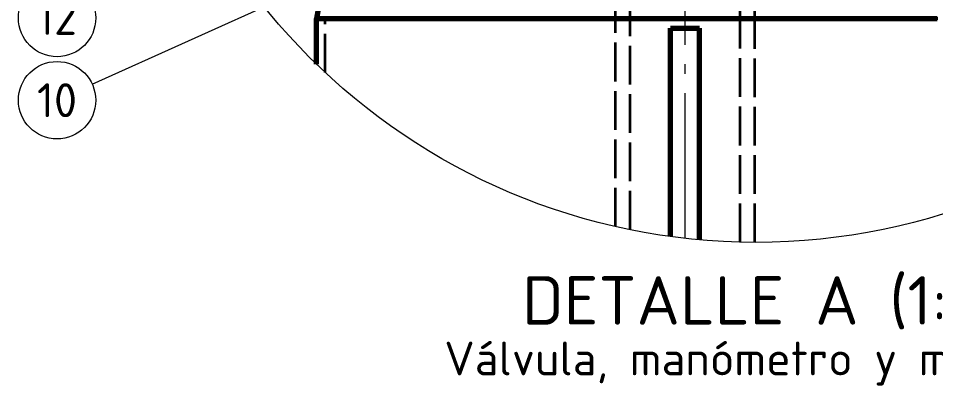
# Model space of a CAD drawing. Header units: millimetres. Extents: x 0 to 2208, y 0 to 420.
# Drawn here: x 740.4 to 835.3, y 245.7 to 283.6 of the extents above; entities that cross this region are included whole.
import ezdxf
from ezdxf.enums import TextEntityAlignment as Align

# ---------------------------------------------------------------- set-up
doc = ezdxf.new("R2010")
doc.units = ezdxf.units.MM
doc.linetypes.add('IRAM-E-TRAZOS', pattern=[5, 4, -1])
doc.linetypes.add('IRAM-F-TRAZO-PUNTO', pattern=[20, 15, -2, 1, -2])
for name, color, linetype, lineweight in [('01-VISIBLE', 7, 'CONTINUOUS', 70), ('02-OCULTA', 4, 'IRAM-E-TRAZOS', 35), ('03-EJE', 1, 'IRAM-F-TRAZO-PUNTO', 18), ('06-TEXTO', 7, 'CONTINUOUS', 25), ('08-FINA', 5, 'CONTINUOUS', 18)]:
    doc.layers.add(name, color=color, linetype=linetype, lineweight=lineweight)
doc.styles.add('ISO3098', font='isocpeur.ttf')

msp = doc.modelspace()

# ---------------------------------------------------------------- linework, layer by layer
at = {"layer": '01-VISIBLE'}
for points in [[(771.527, 285.161), (771.254, 283.645)], [(771.254, 283.645), (771.755, 283.645), (772.257, 283.645), (772.758, 283.645), (773.259, 283.645), (773.761, 283.645), (774.262, 283.645), (774.763, 283.645), (775.265, 283.645), (775.766, 283.645), (776.267, 283.645), (776.769, 283.645), (777.27, 283.645), (777.771, 283.645), (778.273, 283.645), (778.774, 283.645), (779.275, 283.645), (779.777, 283.645), (780.278, 283.645), (780.779, 283.645), (781.28, 283.645), (781.782, 283.645), (782.283, 283.645), (782.784, 283.645), (783.286, 283.645), (783.787, 283.645), (784.288, 283.645), (784.79, 283.645), (785.291, 283.645), (785.792, 283.645), (786.294, 283.645), (786.795, 283.645), (787.296, 283.645), (787.798, 283.645), (788.299, 283.645), (788.8, 283.645), (789.302, 283.645), (789.803, 283.645), (790.304, 283.645), (790.805, 283.645), (791.307, 283.645), (791.808, 283.645), (792.309, 283.645), (792.811, 283.645), (793.312, 283.645), (793.813, 283.645), (794.315, 283.645), (794.816, 283.645), (795.317, 283.645), (795.819, 283.645), (796.32, 283.645), (796.821, 283.645), (797.323, 283.645), (797.824, 283.645), (798.325, 283.645), (798.827, 283.645), (799.328, 283.645), (799.829, 283.645), (800.33, 283.645), (800.832, 283.645), (801.333, 283.645), (801.834, 283.645), (802.336, 283.645), (802.837, 283.645), (803.338, 283.645), (803.84, 283.645), (804.341, 283.645), (804.842, 283.645), (805.344, 283.645), (805.845, 283.645), (806.346, 283.645), (806.848, 283.645), (807.349, 283.645), (807.85, 283.645), (808.352, 283.645), (808.853, 283.645), (809.354, 283.645), (809.855, 283.645), (810.357, 283.645), (810.858, 283.645), (811.359, 283.645), (811.861, 283.645), (812.362, 283.645), (812.863, 283.645), (813.365, 283.645), (813.866, 283.645), (814.367, 283.645), (814.869, 283.645), (815.37, 283.645), (815.871, 283.645), (816.373, 283.645), (816.874, 283.645), (817.375, 283.645), (817.877, 283.645), (818.378, 283.645), (818.879, 283.645), (819.38, 283.645), (819.882, 283.645), (820.383, 283.645), (820.884, 283.645), (821.386, 283.645), (821.887, 283.645), (822.388, 283.645), (822.89, 283.645), (823.391, 283.645), (823.892, 283.645), (824.394, 283.645), (824.895, 283.645), (825.396, 283.645), (825.898, 283.645), (826.399, 283.645), (826.9, 283.645), (827.402, 283.645), (827.903, 283.645), (828.404, 283.645), (828.905, 283.645), (829.407, 283.645), (829.908, 283.645), (830.409, 283.645), (830.911, 283.645), (831.412, 283.645), (831.913, 283.645), (832.415, 283.645), (832.916, 283.645), (833.417, 283.645), (833.919, 283.645), (834.42, 283.645), (834.921, 283.645), (835.423, 283.645)], [(771.254, 278.903), (771.254, 283.645)], [(807.854, 282.645), (810.854, 282.645)], [(807.854, 261.103), (807.854, 282.645)], [(810.854, 260.764), (810.854, 282.645)]]:
    msp.add_lwpolyline(points, dxfattribs=at)
at = {"layer": '02-OCULTA'}
for points in [[(802.154, 262.137), (802.154, 304.655)], [(803.654, 261.814), (803.654, 304.655)], [(815.054, 260.52), (815.054, 304.655)], [(816.554, 260.501), (816.554, 304.655)], [(773.054, 288.645), (772.154, 283.645)], [(835.423, 283.645), (834.921, 283.645), (834.42, 283.645), (833.919, 283.645), (833.417, 283.645), (832.916, 283.645), (832.415, 283.645), (831.913, 283.645), (831.412, 283.645), (830.911, 283.645), (830.409, 283.645), (829.908, 283.645), (829.407, 283.645), (828.905, 283.645), (828.404, 283.645), (827.903, 283.645), (827.402, 283.645), (826.9, 283.645), (826.399, 283.645), (825.898, 283.645), (825.396, 283.645), (824.895, 283.645), (824.394, 283.645), (823.892, 283.645), (823.391, 283.645), (822.89, 283.645), (822.388, 283.645), (821.887, 283.645), (821.386, 283.645), (820.884, 283.645), (820.383, 283.645), (819.882, 283.645), (819.38, 283.645), (818.879, 283.645), (818.378, 283.645), (817.877, 283.645), (817.375, 283.645), (816.874, 283.645), (816.373, 283.645), (815.871, 283.645), (815.37, 283.645), (814.869, 283.645), (814.367, 283.645), (813.866, 283.645), (813.365, 283.645), (812.863, 283.645), (812.362, 283.645), (811.861, 283.645), (811.359, 283.645), (810.858, 283.645), (810.357, 283.645), (809.855, 283.645), (809.354, 283.645), (808.853, 283.645), (808.352, 283.645), (807.85, 283.645), (807.349, 283.645), (806.848, 283.645), (806.346, 283.645), (805.845, 283.645), (805.344, 283.645), (804.842, 283.645), (804.341, 283.645), (803.84, 283.645), (803.338, 283.645), (802.837, 283.645), (802.336, 283.645), (801.834, 283.645), (801.333, 283.645), (800.832, 283.645), (800.33, 283.645), (799.829, 283.645), (799.328, 283.645), (798.827, 283.645), (798.325, 283.645), (797.824, 283.645), (797.323, 283.645), (796.821, 283.645), (796.32, 283.645), (795.819, 283.645), (795.317, 283.645), (794.816, 283.645), (794.315, 283.645), (793.813, 283.645), (793.312, 283.645), (792.811, 283.645), (792.309, 283.645), (791.808, 283.645), (791.307, 283.645), (790.805, 283.645), (790.304, 283.645), (789.803, 283.645), (789.302, 283.645), (788.8, 283.645), (788.299, 283.645), (787.798, 283.645), (787.296, 283.645), (786.795, 283.645), (786.294, 283.645), (785.792, 283.645), (785.291, 283.645), (784.79, 283.645), (784.288, 283.645), (783.787, 283.645), (783.286, 283.645), (782.784, 283.645), (782.283, 283.645), (781.782, 283.645), (781.28, 283.645), (780.779, 283.645), (780.278, 283.645), (779.777, 283.645), (779.275, 283.645), (778.774, 283.645), (778.273, 283.645), (777.771, 283.645), (777.27, 283.645), (776.769, 283.645), (776.267, 283.645), (775.766, 283.645), (775.265, 283.645), (774.763, 283.645), (774.262, 283.645), (773.761, 283.645), (773.259, 283.645), (772.758, 283.645), (772.257, 283.645), (771.755, 283.645), (771.254, 283.645)], [(835.495, 283.645), (834.992, 283.645), (834.489, 283.645), (833.987, 283.645), (833.484, 283.645), (832.981, 283.645), (832.478, 283.645), (831.976, 283.645), (831.473, 283.645), (830.97, 283.645), (830.468, 283.645), (829.965, 283.645), (829.462, 283.645), (828.96, 283.645), (828.457, 283.645), (827.954, 283.645), (827.451, 283.645), (826.949, 283.645), (826.446, 283.645), (825.943, 283.645), (825.441, 283.645), (824.938, 283.645), (824.435, 283.645), (823.933, 283.645), (823.43, 283.645), (822.927, 283.645), (822.424, 283.645), (821.922, 283.645), (821.419, 283.645), (820.916, 283.645), (820.414, 283.645), (819.911, 283.645), (819.408, 283.645), (818.906, 283.645), (818.403, 283.645), (817.9, 283.645), (817.397, 283.645), (816.895, 283.645), (816.392, 283.645), (815.889, 283.645), (815.387, 283.645), (814.884, 283.645), (814.381, 283.645), (813.878, 283.645), (813.376, 283.645), (812.873, 283.645), (812.37, 283.645), (811.868, 283.645), (811.365, 283.645), (810.862, 283.645), (810.36, 283.645), (809.857, 283.645), (809.354, 283.645), (808.851, 283.645), (808.349, 283.645), (807.846, 283.645), (807.343, 283.645), (806.841, 283.645), (806.338, 283.645), (805.835, 283.645), (805.333, 283.645), (804.83, 283.645), (804.327, 283.645), (803.824, 283.645), (803.322, 283.645), (802.819, 283.645), (802.316, 283.645), (801.814, 283.645), (801.311, 283.645), (800.808, 283.645), (800.306, 283.645), (799.803, 283.645), (799.3, 283.645), (798.797, 283.645), (798.295, 283.645), (797.792, 283.645), (797.289, 283.645), (796.787, 283.645), (796.284, 283.645), (795.781, 283.645), (795.278, 283.645), (794.776, 283.645), (794.273, 283.645), (793.77, 283.645), (793.268, 283.645), (792.765, 283.645), (792.262, 283.645), (791.76, 283.645), (791.257, 283.645), (790.754, 283.645), (790.251, 283.645), (789.749, 283.645), (789.246, 283.645), (788.743, 283.645), (788.241, 283.645), (787.738, 283.645), (787.235, 283.645), (786.733, 283.645), (786.23, 283.645), (785.727, 283.645), (785.224, 283.645), (784.722, 283.645), (784.219, 283.645), (783.716, 283.645), (783.214, 283.645), (782.711, 283.645), (782.208, 283.645), (781.706, 283.645), (781.203, 283.645), (780.7, 283.645), (780.197, 283.645), (779.695, 283.645), (779.192, 283.645), (778.689, 283.645), (778.187, 283.645), (777.684, 283.645), (777.181, 283.645), (776.678, 283.645), (776.176, 283.645), (775.673, 283.645), (775.17, 283.645), (774.668, 283.645), (774.165, 283.645), (773.662, 283.645), (773.16, 283.645), (772.657, 283.645), (772.154, 283.645)], [(772.154, 283.645), (772.657, 283.645), (773.16, 283.645), (773.662, 283.645), (774.165, 283.645), (774.668, 283.645), (775.17, 283.645), (775.673, 283.645), (776.176, 283.645), (776.678, 283.645), (777.181, 283.645), (777.684, 283.645), (778.187, 283.645), (778.689, 283.645), (779.192, 283.645), (779.695, 283.645), (780.197, 283.645), (780.7, 283.645), (781.203, 283.645), (781.706, 283.645), (782.208, 283.645), (782.711, 283.645), (783.214, 283.645), (783.716, 283.645), (784.219, 283.645), (784.722, 283.645), (785.224, 283.645), (785.727, 283.645), (786.23, 283.645), (786.733, 283.645), (787.235, 283.645), (787.738, 283.645), (788.241, 283.645), (788.743, 283.645), (789.246, 283.645), (789.749, 283.645), (790.251, 283.645), (790.754, 283.645), (791.257, 283.645), (791.76, 283.645), (792.262, 283.645), (792.765, 283.645), (793.268, 283.645), (793.77, 283.645), (794.273, 283.645), (794.776, 283.645), (795.278, 283.645), (795.781, 283.645), (796.284, 283.645), (796.787, 283.645), (797.289, 283.645), (797.792, 283.645), (798.295, 283.645), (798.797, 283.645), (799.3, 283.645), (799.803, 283.645), (800.306, 283.645), (800.808, 283.645), (801.311, 283.645), (801.814, 283.645), (802.316, 283.645), (802.819, 283.645), (803.322, 283.645), (803.824, 283.645), (804.327, 283.645), (804.83, 283.645), (805.333, 283.645), (805.835, 283.645), (806.338, 283.645), (806.841, 283.645), (807.343, 283.645), (807.846, 283.645), (808.349, 283.645), (808.851, 283.645), (809.354, 283.645), (809.857, 283.645), (810.36, 283.645), (810.862, 283.645), (811.365, 283.645), (811.868, 283.645), (812.37, 283.645), (812.873, 283.645), (813.376, 283.645), (813.878, 283.645), (814.381, 283.645), (814.884, 283.645), (815.387, 283.645), (815.889, 283.645), (816.392, 283.645), (816.895, 283.645), (817.397, 283.645), (817.9, 283.645), (818.403, 283.645), (818.906, 283.645), (819.408, 283.645), (819.911, 283.645), (820.414, 283.645), (820.916, 283.645), (821.419, 283.645), (821.922, 283.645), (822.424, 283.645), (822.927, 283.645), (823.43, 283.645), (823.933, 283.645), (824.435, 283.645), (824.938, 283.645), (825.441, 283.645), (825.943, 283.645), (826.446, 283.645), (826.949, 283.645), (827.451, 283.645), (827.954, 283.645), (828.457, 283.645), (828.96, 283.645), (829.462, 283.645), (829.965, 283.645), (830.468, 283.645), (830.97, 283.645), (831.473, 283.645), (831.976, 283.645), (832.478, 283.645), (832.981, 283.645), (833.484, 283.645), (833.987, 283.645), (834.489, 283.645), (834.992, 283.645), (835.495, 283.645)], [(772.154, 278.047), (772.154, 283.645)], [(807.854, 282.645), (810.854, 282.645)], [(807.854, 261.103), (807.854, 282.645)], [(810.854, 260.764), (810.854, 282.645)]]:
    msp.add_lwpolyline(points, dxfattribs=at)
at = {"layer": '03-EJE'}
msp.add_lwpolyline([(809.354, 260.916), (809.354, 343.245)], dxfattribs=at)
at = {"layer": '08-FINA'}
msp.add_line((748.062, 276.831), (809.354, 304.495), dxfattribs=at)
for centre, radius in [((816.667, 325.75), 65.25), ((744.417, 283.685), 4), ((744.417, 275.185), 4)]:
    msp.add_circle(centre, radius, dxfattribs=at)

# ---------------------------------------------------------------- texts
at = {"layer": '06-TEXTO', "style": 'ISO3098'}
for s, height, p in [('12', 3.5, (744.417, 283.685)), ('10', 3.5, (744.417, 275.185)), ('DETALLE A (1:1)', 5, (816.667, 254.5)), ('Válvula, manómetro y manijas', 3.5, (816.667, 248.5))]:
    msp.add_text(s, height=height, dxfattribs=at).set_placement(p, align=Align.MIDDLE_CENTER)

doc.saveas('drawing.dxf')
